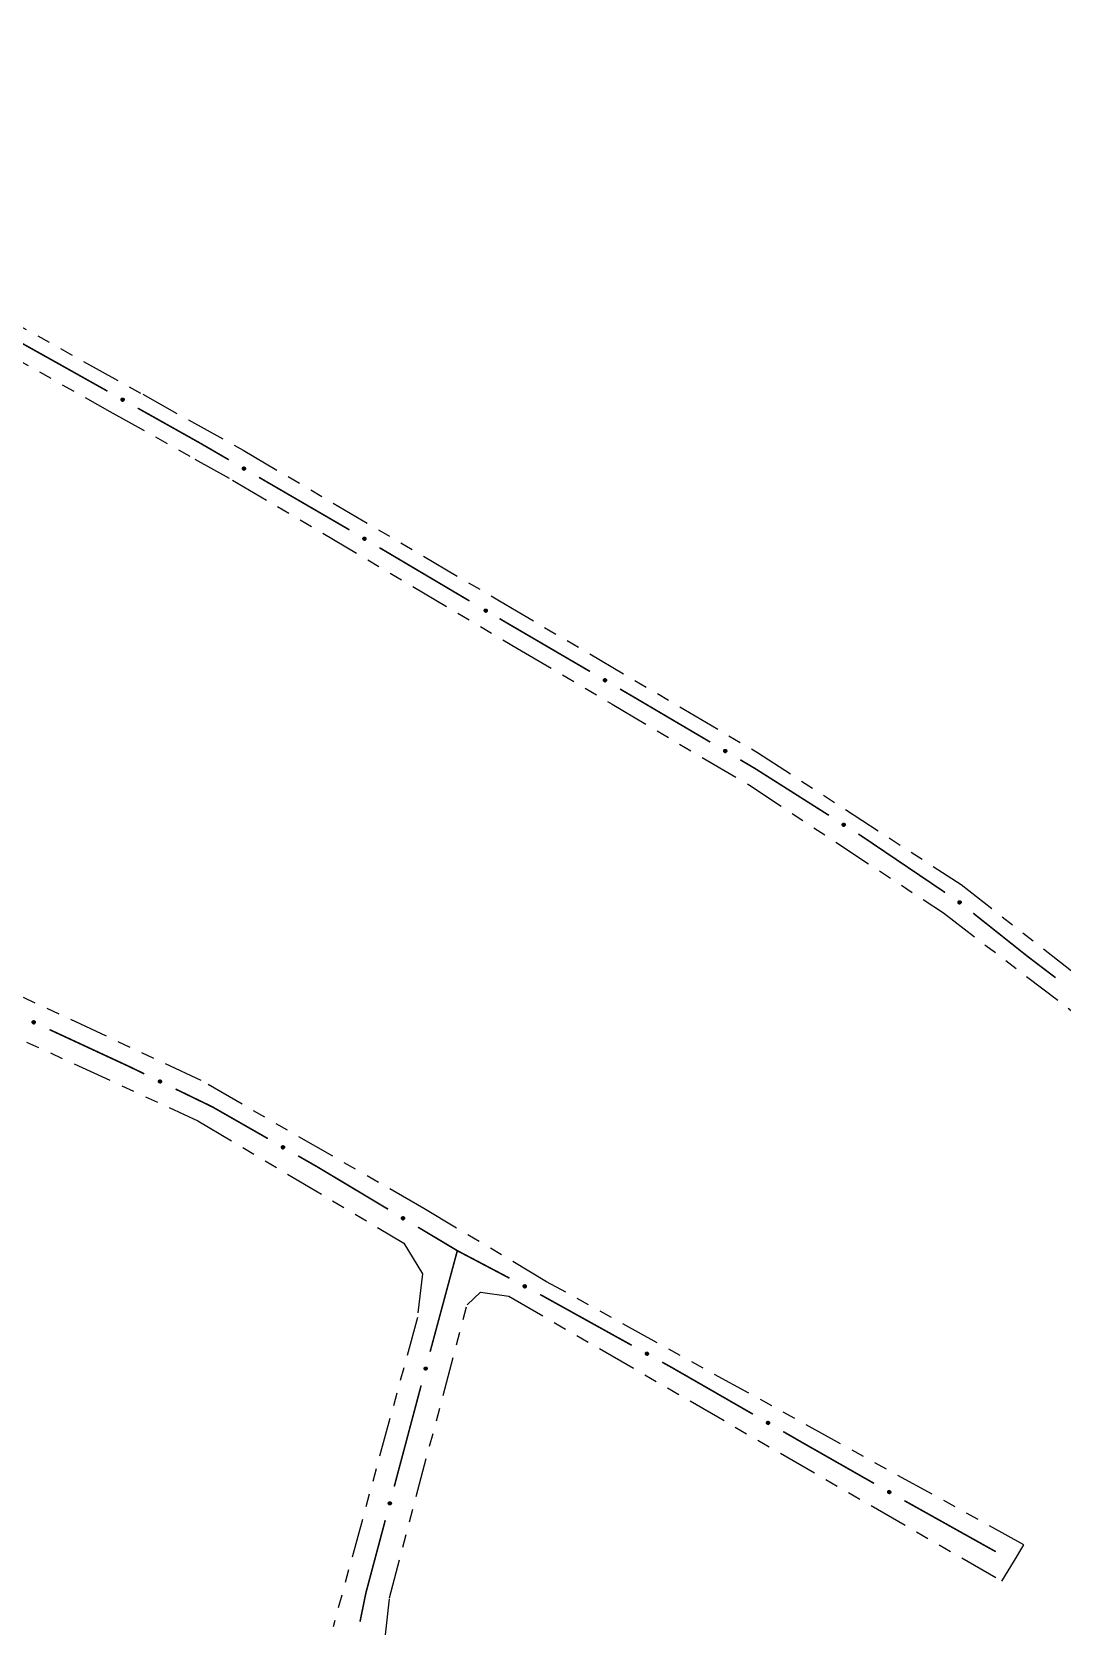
# Model space of a CAD drawing. Extents: x 209193 to 212081, y 4877574 to 4880493.
# Drawn here: x 210580.7 to 210698.8, y 4878690 to 4878872.8 of the extents above; entities that cross this region are included whole.
import ezdxf

# ---------------------------------------------------------------- set-up
doc = ezdxf.new("R2010")
doc.units = 0
doc.header["$LTSCALE"] = 1.5
doc.header["$MEASUREMENT"] = 0
doc.linetypes.add('TRACO_25', pattern=[8, 3, -1, 1, -1, 1, -1])
doc.layers.add('SV-EIXO-RUA-N-PAV', color=6, linetype='CONTINUOUS')
doc.layers.add('SV-RUA-NAO-PAV', color=7, linetype='CONTINUOUS')

msp = doc.modelspace()

# ---------------------------------------------------------------- linework, layer by layer
at = {"layer": 'SV-EIXO-RUA-N-PAV', "const_width": 0.18}
for points in [[(210578.871127, 4878837.47102), (210583.237022, 4878835.034022)], [(210583.237022, 4878835.034022), (210583.777434, 4878834.73237)], [(210583.777434, 4878834.73237), (210589.343096, 4878831.61118)], [(210592.831938, 4878829.654658), (210599.809623, 4878825.741614)], [(210599.809623, 4878825.741614), (210599.951038, 4878825.662309)], [(210599.951038, 4878825.662309), (210603.269539, 4878823.734418)], [(210606.728234, 4878821.725081), (210616.239643, 4878816.199405)], [(210616.239643, 4878816.199405), (210616.806903, 4878815.869854)], [(210616.806903, 4878815.869854), (210617.102894, 4878815.694646)], [(210620.545046, 4878813.6571), (210630.8715, 4878807.544463)], [(210634.319044, 4878805.516087), (210644.680877, 4878799.463615)], [(210648.134821, 4878797.446124), (210649.861793, 4878796.437379)], [(210649.861793, 4878796.437379), (210649.916638, 4878796.405343)], [(210649.916638, 4878796.405343), (210658.476713, 4878791.359668)], [(210661.92263, 4878789.328497), (210662.78411, 4878788.820705)], [(210662.78411, 4878788.820705), (210663.601995, 4878788.338608)], [(210663.601995, 4878788.338608), (210672.090428, 4878782.957052)], [(210675.468706, 4878780.815268), (210675.882697, 4878780.552804)], [(210675.882697, 4878780.552804), (210685.417026, 4878774.105128)], [(210688.637528, 4878771.737708), (210694.117291, 4878767.381999)], [(210694.117291, 4878767.381999), (210694.865612, 4878766.78718)], [(210694.865612, 4878766.78718), (210698.083074, 4878764.337186)], [(210582.705331, 4878758.389112), (210591.77649, 4878754.180303)], [(210591.77649, 4878754.180303), (210591.945835, 4878754.101731)], [(210591.945835, 4878754.101731), (210593.57729, 4878753.310233)], [(210597.176122, 4878751.564265), (210600.774954, 4878749.818297)], [(210600.774954, 4878749.818297), (210601.365048, 4878749.532014)], [(210601.365048, 4878749.532014), (210607.741537, 4878745.888306)], [(210611.214509, 4878743.90375), (210612.950995, 4878742.911472)], [(210612.950995, 4878742.911472), (210613.442158, 4878742.630809)], [(210613.442158, 4878742.630809), (210621.536776, 4878737.784858)], [(210624.96877, 4878735.730249), (210629.258763, 4878733.161989)], [(210629.475617, 4878733.032166), (210626.355935, 4878721.444777)], [(210629.258763, 4878733.161989), (210629.475617, 4878733.032166)], [(210629.475617, 4878733.032166), (210635.444769, 4878729.886585)], [(210638.975054, 4878728.006188), (210649.469318, 4878722.186359)], [(210652.967407, 4878720.246417), (210653.841929, 4878719.761431)], [(210653.841929, 4878719.761431), (210654.056685, 4878719.642333)], [(210654.056685, 4878719.642333), (210663.379768, 4878714.28156)], [(210625.326013, 4878717.579645), (210622.240064, 4878705.983227)], [(210666.847394, 4878712.287676), (210668.581206, 4878711.290733)], [(210668.581206, 4878711.290733), (210668.97821, 4878711.062456)], [(210668.97821, 4878711.062456), (210677.269476, 4878706.339583)], [(210680.74853, 4878704.365753), (210691.224756, 4878698.513516)], [(210621.211232, 4878702.117803), (210619.14993, 4878694.387923)], [(210619.14993, 4878694.387923), (210618.992736, 4878693.798444)], [(210618.992736, 4878693.798444), (210618.313408, 4878690.477287)]]:
    msp.add_lwpolyline(points, dxfattribs=at)
at = {"layer": 'SV-EIXO-RUA-N-PAV'}
for points in [[(210591.016041, 4878830.799211), (210591.062929, 4878830.813125), (210591.106071, 4878830.815495), (210591.142623, 4878830.807116), (210591.172993, 4878830.791289), (210591.202238, 4878830.771597), (210591.227344, 4878830.745239), (210591.248728, 4878830.709812), (210591.263016, 4878830.662876), (210591.26254, 4878830.61852), (210591.256242, 4878830.582245), (210591.241562, 4878830.549628), (210591.221956, 4878830.521538), (210591.193715, 4878830.496365), (210591.157601, 4878830.475044), (210591.110057, 4878830.46182), (210591.067745, 4878830.459786), (210591.032603, 4878830.468819), (210590.999905, 4878830.483786), (210590.970288, 4878830.504247), (210590.945793, 4878830.530262), (210590.924392, 4878830.566662), (210590.911962, 4878830.613761), (210590.909451, 4878830.655939), (210590.917989, 4878830.691198), (210590.933448, 4878830.723058), (210590.952841, 4878830.752631), (210590.978287, 4878830.778971), (210591.016041, 4878830.799211)], [(210604.929947, 4878822.897109), (210604.977041, 4878822.910308), (210605.020214, 4878822.912023), (210605.056635, 4878822.903088), (210605.08676, 4878822.886801), (210605.115703, 4878822.866668), (210605.140405, 4878822.839931), (210605.161248, 4878822.804183), (210605.174821, 4878822.757035), (210605.17367, 4878822.712692), (210605.166821, 4878822.676517), (210605.151647, 4878822.644126), (210605.131617, 4878822.616337), (210605.102996, 4878822.591597), (210605.066563, 4878822.570828), (210605.018823, 4878822.558327), (210604.976485, 4878822.556937), (210604.941484, 4878822.566504), (210604.909017, 4878822.581965), (210604.879715, 4878822.602874), (210604.855618, 4878822.62926), (210604.834773, 4878822.66598), (210604.82306, 4878822.713263), (210604.821191, 4878822.755474), (210604.830264, 4878822.7906), (210604.846206, 4878822.822221), (210604.866046, 4878822.851496), (210604.891889, 4878822.877446), (210604.929947, 4878822.897109)], [(210618.756401, 4878814.84379), (210618.803601, 4878814.856604), (210618.846787, 4878814.857965), (210618.883133, 4878814.848734), (210618.913124, 4878814.832201), (210618.941902, 4878814.811831), (210618.966384, 4878814.784893), (210618.986935, 4878814.748976), (210619.000121, 4878814.701719), (210618.998608, 4878814.657387), (210618.991464, 4878814.621269), (210618.976025, 4878814.589003), (210618.955769, 4878814.561379), (210618.926946, 4878814.536873), (210618.890344, 4878814.516403), (210618.842504, 4878814.504293), (210618.800156, 4878814.503249), (210618.765235, 4878814.513102), (210618.732895, 4878814.528828), (210618.703765, 4878814.549976), (210618.679885, 4878814.576557), (210618.659341, 4878814.613447), (210618.648014, 4878814.660824), (210618.646491, 4878814.703049), (210618.65585, 4878814.738099), (210618.67205, 4878814.769589), (210618.692129, 4878814.798701), (210618.718184, 4878814.824439), (210618.756401, 4878814.84379)], [(210632.671164, 4878806.606118), (210632.718289, 4878806.619206), (210632.761466, 4878806.620819), (210632.797866, 4878806.611799), (210632.827953, 4878806.595441), (210632.856848, 4878806.575239), (210632.881487, 4878806.548444), (210632.902246, 4878806.512647), (210632.915707, 4878806.465466), (210632.914452, 4878806.421127), (210632.907518, 4878806.384968), (210632.892267, 4878806.352613), (210632.872171, 4878806.324871), (210632.843492, 4878806.300198), (210632.80701, 4878806.279516), (210632.75924, 4878806.267128), (210632.716899, 4878806.265837), (210632.681921, 4878806.275487), (210632.649491, 4878806.291025), (210632.620238, 4878806.312003), (210632.596204, 4878806.338445), (210632.575446, 4878806.375214), (210632.563844, 4878806.422524), (210632.562075, 4878806.46474), (210632.57123, 4878806.499844), (210632.587246, 4878806.531428), (210632.607156, 4878806.560656), (210632.63306, 4878806.586545), (210632.671164, 4878806.606118)], [(210646.339305, 4878798.622391), (210646.386429, 4878798.635479), (210646.429607, 4878798.637092), (210646.466006, 4878798.628072), (210646.496093, 4878798.611714), (210646.524988, 4878798.591512), (210646.549627, 4878798.564717), (210646.570386, 4878798.52892), (210646.583847, 4878798.481739), (210646.582592, 4878798.4374), (210646.575658, 4878798.401241), (210646.560407, 4878798.368886), (210646.540312, 4878798.341144), (210646.511632, 4878798.316471), (210646.47515, 4878798.295789), (210646.427381, 4878798.283401), (210646.38504, 4878798.28211), (210646.350062, 4878798.29176), (210646.317631, 4878798.307298), (210646.288379, 4878798.328276), (210646.264344, 4878798.354718), (210646.243586, 4878798.391487), (210646.231984, 4878798.438797), (210646.230215, 4878798.481013), (210646.239371, 4878798.516117), (210646.255387, 4878798.547701), (210646.275297, 4878798.576929), (210646.301201, 4878798.602818), (210646.339305, 4878798.622391)], [(210660.131792, 4878790.511875), (210660.178968, 4878790.524776), (210660.222152, 4878790.526218), (210660.258515, 4878790.517053), (210660.288537, 4878790.500576), (210660.317352, 4878790.48026), (210660.341884, 4878790.453367), (210660.362501, 4878790.417488), (210660.375775, 4878790.370255), (210660.374344, 4878790.32592), (210660.367267, 4878790.289789), (210660.351888, 4878790.257495), (210660.331683, 4878790.229833), (210660.302905, 4878790.205274), (210660.266341, 4878790.184736), (210660.218524, 4878790.172538), (210660.176178, 4878790.171416), (210660.141238, 4878790.181203), (210660.10887, 4878790.19687), (210660.079701, 4878790.217964), (210660.055771, 4878790.244501), (210660.035159, 4878790.281352), (210660.023745, 4878790.328708), (210660.022143, 4878790.37093), (210660.031438, 4878790.405998), (210660.047579, 4878790.437518), (210660.067604, 4878790.466667), (210660.093611, 4878790.492453), (210660.131792, 4878790.511875)], [(210673.717161, 4878782.056064), (210673.76473, 4878782.06743), (210673.807938, 4878782.067471), (210673.843985, 4878782.057133), (210673.873457, 4878782.039691), (210673.901599, 4878782.018452), (210673.925247, 4878781.990778), (210673.94469, 4878781.95425), (210673.956426, 4878781.906611), (210673.953559, 4878781.862346), (210673.945314, 4878781.826464), (210673.928896, 4878781.794685), (210673.907805, 4878781.767693), (210673.878247, 4878781.744079), (210673.841037, 4878781.724737), (210673.792849, 4878781.714095), (210673.750489, 4878781.714345), (210673.715885, 4878781.72526), (210673.684041, 4878781.741968), (210673.655571, 4878781.763996), (210673.632514, 4878781.791295), (210673.613107, 4878781.828795), (210673.603234, 4878781.876496), (210673.603001, 4878781.918747), (210673.613427, 4878781.953496), (210673.630582, 4878781.984475), (210673.651542, 4878782.01296), (210673.67837, 4878782.03789), (210673.717161, 4878782.056064)], [(210687.027902, 4878773.157774), (210687.076411, 4878773.164016), (210687.119378, 4878773.15946), (210687.154121, 4878773.145347), (210687.18157, 4878773.124869), (210687.207293, 4878773.100757), (210687.227863, 4878773.070725), (210687.24331, 4878773.032336), (210687.249913, 4878772.983719), (210687.242354, 4878772.94001), (210687.230339, 4878772.905208), (210687.210634, 4878772.875356), (210687.186792, 4878772.85076), (210687.15489, 4878772.830425), (210687.115833, 4878772.81515), (210687.066786, 4878772.809694), (210687.024693, 4878772.814449), (210686.991446, 4878772.828983), (210686.961561, 4878772.848983), (210686.935595, 4878772.873914), (210686.915573, 4878772.903511), (210686.900265, 4878772.942862), (210686.895521, 4878772.991343), (210686.899784, 4878773.03338), (210686.913847, 4878773.066822), (210686.9342, 4878773.095801), (210686.958071, 4878773.121895), (210686.987398, 4878773.143829), (210687.027902, 4878773.157774)], [(210580.807095, 4878759.391202), (210580.852779, 4878759.408666), (210580.895614, 4878759.414335), (210580.9327, 4878759.40878), (210580.964193, 4878759.395325), (210580.994861, 4878759.377932), (210581.021912, 4878759.353575), (210581.045947, 4878759.31989), (210581.063788, 4878759.274186), (210581.066711, 4878759.229924), (210581.06321, 4878759.193274), (210581.051072, 4878759.159627), (210581.033676, 4878759.130118), (210581.007445, 4878759.102856), (210580.973071, 4878759.078831), (210580.92668, 4878759.062004), (210580.884648, 4878759.056735), (210580.848917, 4878759.06305), (210580.815169, 4878759.075467), (210580.784072, 4878759.093599), (210580.757656, 4878759.117662), (210580.73353, 4878759.152315), (210580.717527, 4878759.198324), (210580.711793, 4878759.240185), (210580.717605, 4878759.275996), (210580.730578, 4878759.308946), (210580.747649, 4878759.339918), (210580.771002, 4878759.36813), (210580.807095, 4878759.391202)], [(210595.295485, 4878752.599005), (210595.341463, 4878752.615678), (210595.384389, 4878752.620605), (210595.421375, 4878752.61441), (210595.45263, 4878752.600414), (210595.482993, 4878752.582493), (210595.509619, 4878752.557672), (210595.533068, 4878752.523577), (210595.550117, 4878752.477571), (210595.552275, 4878752.433266), (210595.548141, 4878752.396681), (210595.535423, 4878752.363249), (210595.51752, 4878752.334045), (210595.490822, 4878752.30724), (210595.456038, 4878752.283813), (210595.409363, 4878752.26779), (210595.367246, 4878752.263248), (210595.33163, 4878752.270179), (210595.298101, 4878752.283178), (210595.267322, 4878752.301845), (210595.241326, 4878752.326361), (210595.217802, 4878752.361425), (210595.202597, 4878752.407704), (210595.197588, 4878752.449658), (210595.204017, 4878752.485362), (210595.217558, 4878752.518084), (210595.235161, 4878752.548756), (210595.258998, 4878752.57656), (210595.295485, 4878752.599005)], [(210609.407889, 4878745.06289), (210609.454887, 4878745.076426), (210609.498047, 4878745.078449), (210609.53453, 4878745.069776), (210609.564771, 4878745.053704), (210609.593858, 4878745.033778), (210609.61875, 4878745.007219), (210609.639848, 4878744.971621), (210609.653758, 4878744.924571), (210609.652924, 4878744.880221), (210609.646334, 4878744.843998), (210609.631392, 4878744.811499), (210609.611561, 4878744.783568), (210609.583117, 4878744.758623), (210609.546833, 4878744.737594), (210609.499184, 4878744.724753), (210609.456857, 4878744.72306), (210609.421789, 4878744.732376), (210609.389213, 4878744.747605), (210609.359762, 4878744.768304), (210609.335477, 4878744.794516), (210609.31437, 4878744.831087), (210609.302319, 4878744.878285), (210609.300148, 4878744.920481), (210609.30897, 4878744.955671), (210609.324685, 4878744.987405), (210609.344316, 4878745.016821), (210609.369972, 4878745.042956), (210609.407889, 4878745.06289)], [(210623.186039, 4878736.925805), (210623.233302, 4878736.938384), (210623.276494, 4878736.939531), (210623.312794, 4878736.930119), (210623.342703, 4878736.913438), (210623.371379, 4878736.892925), (210623.395727, 4878736.865866), (210623.416099, 4878736.829847), (210623.429051, 4878736.782525), (210623.427318, 4878736.738201), (210623.419994, 4878736.702119), (210623.404395, 4878736.669931), (210623.384002, 4878736.642407), (210623.355058, 4878736.618045), (210623.318355, 4878736.597757), (210623.270455, 4878736.585885), (210623.228103, 4878736.585051), (210623.193231, 4878736.595076), (210623.16097, 4878736.610963), (210623.131945, 4878736.632255), (210623.108197, 4878736.658955), (210623.087836, 4878736.695946), (210623.076745, 4878736.743379), (210623.075431, 4878736.785611), (210623.084965, 4878736.820614), (210623.10132, 4878736.852023), (210623.121544, 4878736.881035), (210623.147726, 4878736.906643), (210623.186039, 4878736.925805)], [(210637.138335, 4878729.118552), (210637.184843, 4878729.133685), (210637.227909, 4878729.13718), (210637.264668, 4878729.129757), (210637.29544, 4878729.114728), (210637.32519, 4878729.095807), (210637.350975, 4878729.070113), (210637.373276, 4878729.035256), (210637.388784, 4878728.988708), (210637.389465, 4878728.944356), (210637.384116, 4878728.907929), (210637.370292, 4878728.874939), (210637.351427, 4878728.846347), (210637.323851, 4878728.820446), (210637.288307, 4878728.79819), (210637.241124, 4878728.783729), (210637.19888, 4878728.780592), (210637.163514, 4878728.788705), (210637.130436, 4878728.802813), (210637.100296, 4878728.822494), (210637.07513, 4878728.847862), (210637.052786, 4878728.88369), (210637.039131, 4878728.930449), (210637.03552, 4878728.972547), (210637.043135, 4878729.008017), (210637.057757, 4878729.04027), (210637.076372, 4878729.070339), (210637.101122, 4878729.097334), (210637.138335, 4878729.118552)], [(210651.146098, 4878721.382339), (210651.192919, 4878721.396475), (210651.23605, 4878721.39905), (210651.272642, 4878721.390844), (210651.303086, 4878721.375161), (210651.332425, 4878721.355609), (210651.357655, 4878721.32937), (210651.379207, 4878721.294045), (210651.393718, 4878721.247177), (210651.393452, 4878721.20282), (210651.387326, 4878721.166516), (210651.372801, 4878721.133829), (210651.353329, 4878721.105646), (210651.325207, 4878721.080339), (210651.289195, 4878721.058848), (210651.241714, 4878721.045398), (210651.199413, 4878721.043163), (210651.164228, 4878721.05203), (210651.131459, 4878721.06684), (210651.101746, 4878721.087161), (210651.077128, 4878721.11306), (210651.055554, 4878721.149357), (210651.0429, 4878721.196397), (210651.04019, 4878721.238562), (210651.04856, 4878721.273862), (210651.063868, 4878721.305795), (210651.08312, 4878721.33546), (210651.10844, 4878721.36192), (210651.146098, 4878721.382339)], [(210625.983665, 4878719.622921), (210626.008789, 4878719.580959), (210626.021801, 4878719.539757), (210626.022763, 4878719.502269), (210626.014975, 4878719.46892), (210626.003165, 4878719.4357), (210625.983868, 4878719.404834), (210625.954863, 4878719.375321), (210625.912946, 4878719.349823), (210625.869863, 4878719.339267), (210625.83316, 4878719.336358), (210625.797918, 4878719.342477), (210625.765839, 4878719.35449), (210625.73444, 4878719.375595), (210625.704818, 4878719.405281), (210625.680199, 4878719.44805), (210625.667719, 4878719.488531), (210625.667741, 4878719.524816), (210625.674117, 4878719.560206), (210625.68658, 4878719.593977), (210625.705697, 4878719.624166), (210625.73564, 4878719.653937), (210625.778175, 4878719.677677), (210625.818408, 4878719.690585), (210625.854683, 4878719.691073), (210625.889384, 4878719.684011), (210625.922848, 4878719.672571), (210625.954682, 4878719.654465), (210625.983665, 4878719.622921)], [(210665.043895, 4878713.451668), (210665.09093, 4878713.465077), (210665.134095, 4878713.466984), (210665.170555, 4878713.458213), (210665.200753, 4878713.44206), (210665.229786, 4878713.422056), (210665.254607, 4878713.39543), (210665.275609, 4878713.359775), (210665.289392, 4878713.312688), (210665.288439, 4878713.26834), (210665.281752, 4878713.232135), (210665.266722, 4878713.199677), (210665.246816, 4878713.171799), (210665.218306, 4878713.146931), (210665.181965, 4878713.126), (210665.134282, 4878713.113286), (210665.091951, 4878713.111707), (210665.056907, 4878713.121118), (210665.024372, 4878713.136434), (210664.994977, 4878713.157212), (210664.970763, 4878713.18349), (210664.949754, 4878713.220117), (210664.93783, 4878713.267347), (210664.935773, 4878713.309549), (210664.944689, 4878713.344715), (210664.960489, 4878713.376407), (210664.980199, 4878713.40577), (210665.005926, 4878713.431835), (210665.043895, 4878713.451668)], [(210678.936953, 4878705.516441), (210678.983932, 4878705.530041), (210679.02709, 4878705.532123), (210679.063585, 4878705.523499), (210679.093848, 4878705.507469), (210679.122961, 4878705.487583), (210679.14789, 4878705.461057), (210679.169037, 4878705.425488), (210679.18301, 4878705.378457), (210679.182237, 4878705.334106), (210679.175697, 4878705.297874), (210679.160799, 4878705.265355), (210679.141006, 4878705.237397), (210679.112597, 4878705.212413), (210679.076341, 4878705.191335), (210679.02871, 4878705.178429), (210678.986385, 4878705.176678), (210678.951304, 4878705.185946), (210678.918707, 4878705.201131), (210678.889228, 4878705.22179), (210678.864908, 4878705.247969), (210678.843751, 4878705.28451), (210678.831635, 4878705.331692), (210678.829407, 4878705.373885), (210678.83818, 4878705.409087), (210678.853852, 4878705.440843), (210678.873443, 4878705.470286), (210678.899064, 4878705.496455), (210678.936953, 4878705.516441)], [(210621.869066, 4878704.16103), (210621.89419, 4878704.119068), (210621.907202, 4878704.077866), (210621.908164, 4878704.040378), (210621.900376, 4878704.007029), (210621.888566, 4878703.973809), (210621.869269, 4878703.942943), (210621.840264, 4878703.91343), (210621.798347, 4878703.887932), (210621.755264, 4878703.877376), (210621.718561, 4878703.874467), (210621.683319, 4878703.880585), (210621.65124, 4878703.892599), (210621.619841, 4878703.913703), (210621.590219, 4878703.94339), (210621.5656, 4878703.986159), (210621.55312, 4878704.02664), (210621.553142, 4878704.062925), (210621.559518, 4878704.098315), (210621.571981, 4878704.132086), (210621.591098, 4878704.162275), (210621.621041, 4878704.192046), (210621.663576, 4878704.215786), (210621.703809, 4878704.228694), (210621.740084, 4878704.229182), (210621.774786, 4878704.22212), (210621.808249, 4878704.21068), (210621.840084, 4878704.192574), (210621.869066, 4878704.16103)]]:
    msp.add_lwpolyline(points, close=True, dxfattribs=at)
for points in [[(210590.909451, 4878830.655939), (210591.221956, 4878830.521538)], [(210590.911962, 4878830.613761), (210591.193715, 4878830.496365)], [(210590.912109, 4878830.632914), (210591.203197, 4878830.51035)], [(210590.916371, 4878830.6712), (210591.228881, 4878830.536621)], [(210590.917989, 4878830.691198), (210591.241562, 4878830.549628)], [(210590.922274, 4878830.589667), (210591.172752, 4878830.486747)], [(210590.924392, 4878830.566662), (210591.157601, 4878830.475044)], [(210590.927773, 4878830.705481), (210591.24609, 4878830.564518)], [(210590.933448, 4878830.723058), (210591.256242, 4878830.582245)], [(210590.94106, 4878830.547844), (210591.126836, 4878830.471822)], [(210590.945793, 4878830.530262), (210591.110057, 4878830.46182)], [(210590.946984, 4878830.736948), (210591.255924, 4878830.604371)], [(210590.952841, 4878830.752631), (210591.26254, 4878830.61852)], [(210590.962137, 4878830.515686), (210591.083066, 4878830.463514)], [(210590.96962, 4878830.763364), (210591.258995, 4878830.643325)], [(210590.970288, 4878830.504247), (210591.067745, 4878830.459786)], [(210590.978287, 4878830.778971), (210591.263016, 4878830.662876)], [(210590.997018, 4878830.787111), (210591.251878, 4878830.686427)], [(210591.016041, 4878830.799211), (210591.248728, 4878830.709812)], [(210591.041889, 4878830.805752), (210591.23138, 4878830.730776)], [(210591.062929, 4878830.813125), (210591.227344, 4878830.745239)], [(210591.087516, 4878830.814582), (210591.206588, 4878830.761888)], [(210591.106071, 4878830.815495), (210591.202238, 4878830.771597)], [(210604.821191, 4878822.755474), (210605.131617, 4878822.616337)], [(210604.82306, 4878822.713263), (210605.102996, 4878822.591597)], [(210604.823499, 4878822.732412), (210605.11269, 4878822.605436)], [(210604.828342, 4878822.770628), (210605.138771, 4878822.631314)], [(210604.830264, 4878822.7906), (210605.151647, 4878822.644126)], [(210604.833005, 4878822.689015), (210605.08189, 4878822.582299)], [(210604.834773, 4878822.66598), (210605.066563, 4878822.570828)], [(210604.840264, 4878822.804732), (210605.156401, 4878822.658945)], [(210604.846206, 4878822.822221), (210605.166821, 4878822.676517)], [(210604.851153, 4878822.646911), (210605.035751, 4878822.568073)], [(210604.855618, 4878822.62926), (210605.018823, 4878822.558327)], [(210604.859951, 4878822.835903), (210605.16684, 4878822.698645)], [(210604.866046, 4878822.851496), (210605.17367, 4878822.712692)], [(210604.871739, 4878822.614436), (210604.99186, 4878822.560432)], [(210604.879715, 4878822.602874), (210604.976485, 4878822.556937)], [(210604.882987, 4878822.861972), (210605.170503, 4878822.737547)], [(210604.891889, 4878822.877446), (210605.174821, 4878822.757035)], [(210604.910742, 4878822.8853), (210605.164042, 4878822.780753)], [(210604.929947, 4878822.897109), (210605.161248, 4878822.804183)], [(210604.955891, 4878822.903256), (210605.14422, 4878822.825408)], [(210604.977041, 4878822.910308), (210605.140405, 4878822.839931)], [(210605.001648, 4878822.911392), (210605.119904, 4878822.856893)], [(210605.020214, 4878822.912023), (210605.115703, 4878822.866668)], [(210618.646491, 4878814.703049), (210618.955769, 4878814.561379)], [(210618.648014, 4878814.660824), (210618.926946, 4878814.536873)], [(210618.64861, 4878814.679969), (210618.936753, 4878814.550633)], [(210618.653765, 4878814.718144), (210618.963044, 4878814.576297)], [(210618.65585, 4878814.738099), (210618.976025, 4878814.589003)], [(210618.657761, 4878814.636496), (210618.905765, 4878814.527749)], [(210618.659341, 4878814.613447), (210618.890344, 4878814.516403)], [(210618.665966, 4878814.752149), (210618.9809, 4878814.603783)], [(210618.67205, 4878814.769589), (210618.991464, 4878814.621269)], [(210618.675564, 4878814.594244), (210618.859512, 4878814.5139)], [(210618.679885, 4878814.576557), (210618.842504, 4878814.504293)], [(210618.685907, 4878814.783158), (210618.991664, 4878814.643396)], [(210618.692129, 4878814.798701), (210618.998608, 4878814.657387)], [(210618.695884, 4878814.561603), (210618.81556, 4878814.506618)], [(210618.703765, 4878814.549976), (210618.800156, 4878814.503249)], [(210618.709155, 4878814.809039), (210618.995645, 4878814.682267)], [(210618.718184, 4878814.824439), (210619.000121, 4878814.701719)], [(210618.7371, 4878814.832139), (210618.989537, 4878814.725524)], [(210618.756401, 4878814.84379), (210618.986935, 4878814.748976)], [(210618.782394, 4878814.849725), (210618.970081, 4878814.770339)], [(210618.803601, 4878814.856604), (210618.966384, 4878814.784893)], [(210618.828216, 4878814.857486), (210618.946023, 4878814.802023)], [(210618.846787, 4878814.857965), (210618.941902, 4878814.811831)], [(210632.562075, 4878806.46474), (210632.872171, 4878806.324871)], [(210632.563844, 4878806.422524), (210632.843492, 4878806.300198)], [(210632.564328, 4878806.441672), (210632.853219, 4878806.314014)], [(210632.569261, 4878806.479877), (210632.87936, 4878806.339831)], [(210632.57123, 4878806.499844), (210632.892267, 4878806.352613)], [(210632.573732, 4878806.398254), (210632.822364, 4878806.290951)], [(210632.575446, 4878806.375214), (210632.80701, 4878806.279516)], [(210632.581264, 4878806.513953), (210632.897056, 4878806.367421)], [(210632.587246, 4878806.531428), (210632.907518, 4878806.384968)], [(210632.59178, 4878806.356106), (210632.776192, 4878806.276834)], [(210632.596204, 4878806.338445), (210632.75924, 4878806.267128)], [(210632.601024, 4878806.545077), (210632.907589, 4878806.407096)], [(210632.607156, 4878806.560656), (210632.914452, 4878806.421127)], [(210632.612289, 4878806.323584), (210632.732283, 4878806.269296)], [(210632.620238, 4878806.312003), (210632.716899, 4878806.265837)], [(210632.624121, 4878806.571092), (210632.911344, 4878806.445989)], [(210632.63306, 4878806.586545), (210632.915707, 4878806.465466)], [(210632.651931, 4878806.594354), (210632.904984, 4878806.48921)], [(210632.671164, 4878806.606118), (210632.902246, 4878806.512647)], [(210632.697123, 4878806.612204), (210632.885268, 4878806.533912)], [(210632.718289, 4878806.619206), (210632.881487, 4878806.548444)], [(210632.742898, 4878806.620232), (210632.861026, 4878806.565454)], [(210632.761466, 4878806.620819), (210632.856848, 4878806.575239)], [(210646.230215, 4878798.481013), (210646.540312, 4878798.341144)], [(210646.231984, 4878798.438797), (210646.511632, 4878798.316471)], [(210646.232468, 4878798.457945), (210646.521359, 4878798.330287)], [(210646.237402, 4878798.49615), (210646.547501, 4878798.356104)], [(210646.239371, 4878798.516117), (210646.560407, 4878798.368886)], [(210646.249404, 4878798.530226), (210646.565196, 4878798.383694)], [(210646.255387, 4878798.547701), (210646.575658, 4878798.401241)], [(210646.269165, 4878798.56135), (210646.575729, 4878798.423369)], [(210646.275297, 4878798.576929), (210646.582592, 4878798.4374)], [(210646.292262, 4878798.587365), (210646.579484, 4878798.462262)], [(210646.301201, 4878798.602818), (210646.583847, 4878798.481739)], [(210646.320072, 4878798.610627), (210646.573125, 4878798.505483)], [(210646.339305, 4878798.622391), (210646.570386, 4878798.52892)], [(210646.365263, 4878798.628477), (210646.553408, 4878798.550185)], [(210646.386429, 4878798.635479), (210646.549627, 4878798.564717)], [(210646.411039, 4878798.636505), (210646.529166, 4878798.581727)], [(210646.429607, 4878798.637092), (210646.524988, 4878798.591512)], [(210646.241872, 4878798.414527), (210646.490504, 4878798.307224)], [(210646.243586, 4878798.391487), (210646.47515, 4878798.295789)], [(210646.25992, 4878798.372379), (210646.444332, 4878798.293107)], [(210646.264344, 4878798.354718), (210646.427381, 4878798.283401)], [(210646.28043, 4878798.339857), (210646.400423, 4878798.285569)], [(210646.288379, 4878798.328276), (210646.38504, 4878798.28211)], [(210660.022143, 4878790.37093), (210660.331683, 4878790.229833)], [(210660.023745, 4878790.328708), (210660.302905, 4878790.205274)], [(210660.024305, 4878790.347854), (210660.312687, 4878790.219052)], [(210660.029389, 4878790.386039), (210660.338931, 4878790.244765)], [(210660.031438, 4878790.405998), (210660.351888, 4878790.257495)], [(210660.033536, 4878790.304398), (210660.281741, 4878790.19611)], [(210660.035159, 4878790.281352), (210660.266341, 4878790.184736)], [(210660.041527, 4878790.420067), (210660.356736, 4878790.272284)], [(210660.047579, 4878790.437518), (210660.367267, 4878790.289789)], [(210660.051417, 4878790.26218), (210660.235514, 4878790.182177)], [(210660.055771, 4878790.244501), (210660.218524, 4878790.172538)], [(210660.061411, 4878790.451113), (210660.367425, 4878790.311917)], [(210660.067604, 4878790.466667), (210660.374344, 4878790.32592)], [(210660.071797, 4878790.229576), (210660.191575, 4878790.174813)], [(210660.079701, 4878790.217964), (210660.176178, 4878790.171416)], [(210660.084611, 4878790.477036), (210660.371335, 4878790.350795)], [(210660.093611, 4878790.492453), (210660.375775, 4878790.370255)], [(210660.112513, 4878790.500188), (210660.365147, 4878790.39404)], [(210660.131792, 4878790.511875), (210660.362501, 4878790.417488)], [(210660.157775, 4878790.517858), (210660.345608, 4878790.43882)], [(210660.178968, 4878790.524776), (210660.341884, 4878790.453367)], [(210660.203582, 4878790.525704), (210660.321491, 4878790.470459)], [(210660.222152, 4878790.526218), (210660.317352, 4878790.48026)], [(210673.630582, 4878781.984475), (210673.945314, 4878781.826464)], [(210673.644847, 4878781.997615), (210673.94619, 4878781.848575)], [(210673.651542, 4878782.01296), (210673.953559, 4878781.862346)], [(210673.668875, 4878782.022773), (210673.951357, 4878781.887305)], [(210673.67837, 4878782.03789), (210673.956426, 4878781.906611)], [(210673.697513, 4878782.045008), (210673.946574, 4878781.930729)], [(210673.717161, 4878782.056064), (210673.94469, 4878781.95425)], [(210673.743324, 4878782.061202), (210673.928497, 4878781.976118)], [(210673.76473, 4878782.06743), (210673.925247, 4878781.990778)], [(210673.789361, 4878782.06756), (210673.905418, 4878782.008522)], [(210673.807938, 4878782.067471), (210673.901599, 4878782.018452)], [(210673.603001, 4878781.918747), (210673.907805, 4878781.767693)], [(210673.603234, 4878781.876496), (210673.878247, 4878781.744079)], [(210673.604414, 4878781.895613), (210673.88847, 4878781.757532)], [(210673.610734, 4878781.933614), (210673.915534, 4878781.782381)], [(210673.612233, 4878781.851881), (210673.856797, 4878781.735606)], [(210673.613107, 4878781.828795), (210673.841037, 4878781.724737)], [(210673.613427, 4878781.953496), (210673.928896, 4878781.794685)], [(210673.623968, 4878781.96723), (210673.934221, 4878781.809309)], [(210673.628736, 4878781.809106), (210673.810142, 4878781.723178)], [(210673.632514, 4878781.791295), (210673.792849, 4878781.714095)], [(210673.648048, 4878781.775858), (210673.765988, 4878781.717242)], [(210673.655571, 4878781.763996), (210673.750489, 4878781.714345)], [(210686.895521, 4878772.991343), (210687.15489, 4878772.830425)], [(210686.898728, 4878773.010227), (210687.166485, 4878772.842714)], [(210686.899784, 4878773.03338), (210687.186792, 4878772.85076)], [(210686.900265, 4878772.942862), (210687.115833, 4878772.81515)], [(210686.901851, 4878772.965911), (210687.13266, 4878772.824281)], [(210686.909054, 4878773.047339), (210687.196038, 4878772.864543)], [(210686.91371, 4878772.921622), (210687.084948, 4878772.816886)], [(210686.913847, 4878773.066822), (210687.210634, 4878772.875356)], [(210686.915573, 4878772.903511), (210687.066786, 4878772.809694)], [(210686.925789, 4878773.079357), (210687.217484, 4878772.889331)], [(210686.929377, 4878772.886509), (210687.040413, 4878772.815681)], [(210686.9342, 4878773.095801), (210687.230339, 4878772.905208)], [(210686.935595, 4878772.873914), (210687.024693, 4878772.814449)], [(210686.949782, 4878773.107349), (210687.233562, 4878772.9271)], [(210686.958071, 4878773.121895), (210687.242354, 4878772.94001)], [(210686.976349, 4878773.129808), (210687.242819, 4878772.965062)], [(210686.987398, 4878773.143829), (210687.249913, 4878772.983719)], [(210687.00719, 4878773.148871), (210687.242682, 4878773.008748)], [(210687.027902, 4878773.157774), (210687.24331, 4878773.032336)], [(210687.054463, 4878773.1601), (210687.229535, 4878773.055802)], [(210687.076411, 4878773.164016), (210687.227863, 4878773.070725)], [(210687.100916, 4878773.161525), (210687.210034, 4878773.090477)], [(210687.119378, 4878773.15946), (210687.207293, 4878773.100757)], [(210580.711793, 4878759.240185), (210581.033676, 4878759.130118)], [(210580.716208, 4878759.217433), (210581.015829, 4878759.117526)], [(210580.717524, 4878759.255932), (210581.039425, 4878759.145688)], [(210580.717527, 4878759.198324), (210581.007445, 4878759.102856)], [(210580.717605, 4878759.275996), (210581.051072, 4878759.159627)], [(210580.726267, 4878759.290986), (210581.054446, 4878759.17482)], [(210580.729655, 4878759.175091), (210580.987281, 4878759.091661)], [(210580.730578, 4878759.308946), (210581.06321, 4878759.193274)], [(210580.73353, 4878759.152315), (210580.973071, 4878759.078831)], [(210580.743011, 4878759.323832), (210581.061199, 4878759.21531)], [(210580.747649, 4878759.339918), (210581.066711, 4878759.229924)], [(210580.751589, 4878759.13483), (210580.942643, 4878759.073262)], [(210580.757656, 4878759.117662), (210580.92668, 4878759.062004)], [(210580.763557, 4878759.351905), (210581.061277, 4878759.254384)], [(210580.771002, 4878759.36813), (210581.063788, 4878759.274186)], [(210580.775068, 4878759.104381), (210580.899638, 4878759.061626)], [(210580.784072, 4878759.093599), (210580.884648, 4878759.056735)], [(210580.789055, 4878759.377681), (210581.050879, 4878759.296815)], [(210580.807095, 4878759.391202), (210581.045947, 4878759.31989)], [(210580.832366, 4878759.399704), (210581.027044, 4878759.339463)], [(210580.852779, 4878759.408666), (210581.021912, 4878759.353575)], [(210580.877183, 4878759.412003), (210580.999941, 4878759.368584)], [(210580.895614, 4878759.414335), (210580.994861, 4878759.377932)], [(210595.197588, 4878752.449658), (210595.51752, 4878752.334045)], [(210595.201608, 4878752.426832), (210595.499458, 4878752.321763)], [(210595.202597, 4878752.407704), (210595.490822, 4878752.30724)], [(210595.203589, 4878752.465303), (210595.523537, 4878752.349513)], [(210595.204017, 4878752.485362), (210595.535423, 4878752.363249)], [(210595.212936, 4878752.500201), (210595.53906, 4878752.378382)], [(210595.214322, 4878752.384265), (210595.470468, 4878752.296395)], [(210595.217558, 4878752.518084), (210595.548141, 4878752.396681)], [(210595.217802, 4878752.361425), (210595.456038, 4878752.283813)], [(210595.230245, 4878752.532752), (210595.546511, 4878752.418749)], [(210595.235161, 4878752.548756), (210595.552275, 4878752.433266)], [(210595.235557, 4878752.34363), (210595.425518, 4878752.27877)], [(210595.241326, 4878752.326361), (210595.409363, 4878752.26779)], [(210595.251274, 4878752.560466), (210595.547264, 4878752.457816)], [(210595.258506, 4878752.31278), (210595.382319, 4878752.267879)], [(210595.258998, 4878752.57656), (210595.550117, 4878752.477571)], [(210595.267322, 4878752.301845), (210595.367246, 4878752.263248)], [(210595.277213, 4878752.585798), (210595.537601, 4878752.50042)], [(210595.295485, 4878752.599005), (210595.533068, 4878752.523577)], [(210595.320899, 4878752.607069), (210595.514506, 4878752.543473)], [(210595.341463, 4878752.615678), (210595.509619, 4878752.557672)], [(210595.365921, 4878752.618592), (210595.487911, 4878752.573059)], [(210595.384389, 4878752.620605), (210595.482993, 4878752.582493)], [(210609.300148, 4878744.920481), (210609.611561, 4878744.783568)], [(210609.302319, 4878744.878285), (210609.583117, 4878744.758623)], [(210609.302621, 4878744.897436), (210609.592712, 4878744.772531)], [(210609.307191, 4878744.935686), (210609.618607, 4878744.798595)], [(210609.30897, 4878744.955671), (210609.631392, 4878744.811499)], [(210609.312437, 4878744.854109), (210609.562078, 4878744.749175)], [(210609.31437, 4878744.831087), (210609.546833, 4878744.737594)], [(210609.318869, 4878744.969875), (210609.63604, 4878744.826352)], [(210609.324685, 4878744.987405), (210609.646334, 4878744.843998)], [(210609.330885, 4878744.812135), (210609.516043, 4878744.73462)], [(210609.335477, 4878744.794516), (210609.499184, 4878744.724753)], [(210609.338332, 4878745.001185), (210609.646195, 4878744.866125)], [(210609.344316, 4878745.016821), (210609.652924, 4878744.880221)], [(210609.351703, 4878744.779809), (210609.472208, 4878744.726665)], [(210609.359762, 4878744.768304), (210609.456857, 4878744.72306)], [(210609.361181, 4878745.027419), (210609.64958, 4878744.905053)], [(210609.369972, 4878745.042956), (210609.653758, 4878744.924571)], [(210609.388768, 4878745.050944), (210609.64281, 4878744.948211)], [(210609.407889, 4878745.06289), (210609.639848, 4878744.971621)], [(210609.433788, 4878745.069223), (210609.622669, 4878744.992723)], [(210609.454887, 4878745.076426), (210609.61875, 4878745.007219)], [(210609.479485, 4878745.077686), (210609.598128, 4878745.024034)], [(210609.498047, 4878745.078449), (210609.593858, 4878745.033778)], [(210623.075431, 4878736.785611), (210623.384002, 4878736.642407)], [(210623.076745, 4878736.743379), (210623.355058, 4878736.618045)], [(210623.077436, 4878736.76252), (210623.364933, 4878736.631755)], [(210623.082781, 4878736.80067), (210623.391352, 4878736.657289)], [(210623.084965, 4878736.820614), (210623.404395, 4878736.669931)], [(210623.086371, 4878736.719003), (210623.333832, 4878736.609025)], [(210623.087836, 4878736.695946), (210623.318355, 4878736.597757)], [(210623.09515, 4878736.834614), (210623.409344, 4878736.684686)], [(210623.10132, 4878736.852023), (210623.419994, 4878736.702119)], [(210623.103964, 4878736.676663), (210623.28751, 4878736.595407)], [(210623.108197, 4878736.658955), (210623.270455, 4878736.585885)], [(210623.115245, 4878736.865524), (210623.420304, 4878736.724245)], [(210623.121544, 4878736.881035), (210623.427318, 4878736.738201)], [(210623.124121, 4878736.643921), (210623.243523, 4878736.588343)], [(210623.131945, 4878736.632255), (210623.228103, 4878736.585051)], [(210623.138621, 4878736.891288), (210623.424478, 4878736.763096)], [(210623.147726, 4878736.906643), (210623.429051, 4878736.782525)], [(210623.16668, 4878736.914249), (210623.418585, 4878736.806382)], [(210623.186039, 4878736.925805), (210623.416099, 4878736.829847)], [(210623.212061, 4878736.931611), (210623.399351, 4878736.851294)], [(210623.233302, 4878736.938384), (210623.395727, 4878736.865866)], [(210623.257921, 4878736.939144), (210623.375451, 4878736.883096)], [(210623.276494, 4878736.939531), (210623.371379, 4878736.892925)], [(210637.03552, 4878728.972547), (210637.351427, 4878728.846347)], [(210637.042039, 4878728.987983), (210637.357956, 4878728.861606)], [(210637.043135, 4878729.008017), (210637.370292, 4878728.874939)], [(210637.052543, 4878729.02255), (210637.37443, 4878728.889942)], [(210637.057757, 4878729.04027), (210637.384116, 4878728.907929)], [(210637.070926, 4878729.054508), (210637.383221, 4878728.930039)], [(210637.076372, 4878729.070339), (210637.389465, 4878728.944356)], [(210637.092866, 4878729.081506), (210637.385275, 4878728.969059)], [(210637.101122, 4878729.097334), (210637.388784, 4878728.988708)], [(210637.119634, 4878729.10596), (210637.377035, 4878729.011961)], [(210637.138335, 4878729.118552), (210637.373276, 4878729.035256)], [(210637.164003, 4878729.125765), (210637.355386, 4878729.055759)], [(210637.184843, 4878729.133685), (210637.350975, 4878729.070113)], [(210637.209385, 4878729.135783), (210637.329791, 4878729.086214)], [(210637.227909, 4878729.13718), (210637.32519, 4878729.095807)], [(210637.038779, 4878728.9496), (210637.332966, 4878728.834673)], [(210637.039131, 4878728.930449), (210637.323851, 4878728.820446)], [(210637.050069, 4878728.906633), (210637.303147, 4878728.810284)], [(210637.052786, 4878728.88369), (210637.288307, 4878728.79819)], [(210637.069939, 4878728.865313), (210637.257636, 4878728.794166)], [(210637.07513, 4878728.847862), (210637.241124, 4878728.783729)], [(210637.091849, 4878728.833717), (210637.214098, 4878728.784719)], [(210637.100296, 4878728.822494), (210637.19888, 4878728.780592)], [(210651.04019, 4878721.238562), (210651.353329, 4878721.105646)], [(210651.0429, 4878721.196397), (210651.325207, 4878721.080339)], [(210651.042957, 4878721.215551), (210651.334623, 4878721.094369)], [(210651.047037, 4878721.253856), (210651.360182, 4878721.120762)], [(210651.04856, 4878721.273862), (210651.372801, 4878721.133829)], [(210651.053327, 4878721.172353), (210651.304291, 4878721.070623)], [(210651.055554, 4878721.149357), (210651.289195, 4878721.058848)], [(210651.058276, 4878721.288191), (210651.377258, 4878721.14874)], [(210651.063868, 4878721.305795), (210651.387326, 4878721.166516)], [(210651.072311, 4878721.130619), (210651.258445, 4878721.055479)], [(210651.077128, 4878721.11306), (210651.241714, 4878721.045398)], [(210651.077338, 4878721.319749), (210651.386903, 4878721.18864)], [(210651.08312, 4878721.33546), (210651.393452, 4878721.20282)], [(210651.09354, 4878721.098561), (210651.214715, 4878721.046964)], [(210651.099848, 4878721.346272), (210651.38979, 4878721.227607)], [(210651.101746, 4878721.087161), (210651.199413, 4878721.043163)], [(210651.10844, 4878721.36192), (210651.393718, 4878721.247177)], [(210651.127132, 4878721.370149), (210651.382468, 4878721.270675)], [(210651.146098, 4878721.382339), (210651.379207, 4878721.294045)], [(210651.171915, 4878721.389003), (210651.361759, 4878721.314926)], [(210651.192919, 4878721.396475), (210651.357655, 4878721.32937)], [(210651.2175, 4878721.398049), (210651.33682, 4878721.34592)], [(210651.23605, 4878721.39905), (210651.332425, 4878721.355609)], [(210625.68658, 4878719.593977), (210625.667719, 4878719.488531)], [(210625.695637, 4878719.604714), (210625.675136, 4878719.474617)], [(210625.705697, 4878719.624166), (210625.680199, 4878719.44805)], [(210625.721551, 4878719.633118), (210625.694055, 4878719.434282)], [(210625.73564, 4878719.653937), (210625.704818, 4878719.405281)], [(210625.757398, 4878719.661703), (210625.719918, 4878719.393511)], [(210625.778175, 4878719.677677), (210625.73444, 4878719.375595)], [(210625.796765, 4878719.682291), (210625.750342, 4878719.369883)], [(210625.818408, 4878719.690585), (210625.765839, 4878719.35449)], [(210625.83491, 4878719.687673), (210625.78217, 4878719.351529)], [(210625.854683, 4878719.691073), (210625.797918, 4878719.342477)], [(210625.870949, 4878719.685142), (210625.813466, 4878719.341788)], [(210625.889384, 4878719.684011), (210625.83316, 4878719.336358)], [(210625.906201, 4878719.674349), (210625.854514, 4878719.342161)], [(210625.922848, 4878719.672571), (210625.869863, 4878719.339267)], [(210625.937412, 4878719.658984), (210625.893009, 4878719.348861)], [(210625.954682, 4878719.654465), (210625.912946, 4878719.349823)], [(210625.96722, 4878719.638343), (210625.932993, 4878719.366461)], [(210625.983665, 4878719.622921), (210625.954863, 4878719.375321)], [(210625.996422, 4878719.599508), (210625.97086, 4878719.397333)], [(210626.008789, 4878719.580959), (210625.983868, 4878719.404834)], [(210626.016308, 4878719.557504), (210625.99484, 4878719.429076)], [(210626.021801, 4878719.539757), (210626.003165, 4878719.4357)], [(210664.935773, 4878713.309549), (210665.246816, 4878713.171799)], [(210664.93783, 4878713.267347), (210665.218306, 4878713.146931)], [(210664.938183, 4878713.286497), (210665.227938, 4878713.160813)], [(210664.942856, 4878713.324735), (210665.253903, 4878713.186807)], [(210664.944689, 4878713.344715), (210665.266722, 4878713.199677)], [(210664.947883, 4878713.243144), (210665.197241, 4878713.137539)], [(210664.949754, 4878713.220117), (210665.181965, 4878713.126)], [(210664.954626, 4878713.358892), (210665.27141, 4878713.214517)], [(210664.960489, 4878713.376407), (210665.281752, 4878713.232135)], [(210664.966218, 4878713.201121), (210665.151167, 4878713.123108)], [(210664.970763, 4878713.18349), (210665.134282, 4878713.113286)], [(210664.974174, 4878713.39015), (210665.281672, 4878713.254263)], [(210664.980199, 4878713.40577), (210665.288439, 4878713.26834)], [(210664.986949, 4878713.168738), (210665.10731, 4878713.115271)], [(210664.994977, 4878713.157212), (210665.091951, 4878713.111707)], [(210664.997092, 4878713.416322), (210665.285161, 4878713.293181)], [(210665.005926, 4878713.431835), (210665.289392, 4878713.312688)], [(210665.024743, 4878713.439773), (210665.278508, 4878713.336357)], [(210665.043895, 4878713.451668), (210665.275609, 4878713.359775)], [(210665.069812, 4878713.457931), (210665.258487, 4878713.380924)], [(210665.09093, 4878713.465077), (210665.254607, 4878713.39543)], [(210665.115532, 4878713.466271), (210665.23403, 4878713.4123)], [(210665.134095, 4878713.466984), (210665.229786, 4878713.422056)], [(210678.829407, 4878705.373885), (210679.141006, 4878705.237397)], [(210678.831635, 4878705.331692), (210679.112597, 4878705.212413)], [(210678.831911, 4878705.350844), (210679.122172, 4878705.226335)], [(210678.836428, 4878705.3891), (210679.148032, 4878705.252434)], [(210678.83818, 4878705.409087), (210679.160799, 4878705.265355)], [(210678.841786, 4878705.30753), (210679.09157, 4878705.202937)], [(210678.843751, 4878705.28451), (210679.076341, 4878705.191335)], [(210678.84806, 4878705.423304), (210679.165427, 4878705.280215)], [(210678.853852, 4878705.440843), (210679.175697, 4878705.297874)], [(210678.860292, 4878705.265581), (210679.045555, 4878705.188318)], [(210678.864908, 4878705.247969), (210679.02871, 4878705.178429)], [(210678.867481, 4878705.454642), (210679.175527, 4878705.320002)], [(210678.873443, 4878705.470286), (210679.182237, 4878705.334106)], [(210678.881153, 4878705.233283), (210679.00173, 4878705.180304)], [(210678.889228, 4878705.22179), (210678.986385, 4878705.176678)], [(210678.890293, 4878705.480906), (210679.178859, 4878705.358933)], [(210678.899064, 4878705.496455), (210679.18301, 4878705.378457)], [(210678.917849, 4878705.504469), (210679.17203, 4878705.402082)], [(210678.936953, 4878705.516441), (210679.169037, 4878705.425488)], [(210678.962844, 4878705.522809), (210679.151829, 4878705.446567)], [(210678.983932, 4878705.530041), (210679.14789, 4878705.461057)], [(210679.008529, 4878705.531334), (210679.127245, 4878705.477844)], [(210679.02709, 4878705.532123), (210679.122961, 4878705.487583)], [(210621.571981, 4878704.132086), (210621.55312, 4878704.02664)], [(210621.581038, 4878704.142823), (210621.560537, 4878704.012725)], [(210621.591098, 4878704.162275), (210621.5656, 4878703.986159)], [(210621.606953, 4878704.171227), (210621.579456, 4878703.972391)], [(210621.621041, 4878704.192046), (210621.590219, 4878703.94339)], [(210621.6428, 4878704.199812), (210621.605319, 4878703.93162)], [(210621.663576, 4878704.215786), (210621.619841, 4878703.913703)], [(210621.682167, 4878704.2204), (210621.635743, 4878703.907992)], [(210621.703809, 4878704.228694), (210621.65124, 4878703.892599)], [(210621.720311, 4878704.225782), (210621.667571, 4878703.889638)], [(210621.740084, 4878704.229182), (210621.683319, 4878703.880585)], [(210621.75635, 4878704.223251), (210621.698867, 4878703.879897)], [(210621.774786, 4878704.22212), (210621.718561, 4878703.874467)], [(210621.791602, 4878704.212458), (210621.739915, 4878703.88027)], [(210621.808249, 4878704.21068), (210621.755264, 4878703.877376)], [(210621.822813, 4878704.197093), (210621.77841, 4878703.88697)], [(210621.840084, 4878704.192574), (210621.798347, 4878703.887932)], [(210621.852621, 4878704.176452), (210621.818394, 4878703.90457)], [(210621.869066, 4878704.16103), (210621.840264, 4878703.91343)], [(210621.881823, 4878704.137617), (210621.856262, 4878703.935442)], [(210621.89419, 4878704.119068), (210621.869269, 4878703.942943)], [(210621.901709, 4878704.095613), (210621.880241, 4878703.967185)], [(210621.907202, 4878704.077866), (210621.888566, 4878703.973809)]]:
    msp.add_lwpolyline(points, dxfattribs=at)
at = {"layer": 'SV-RUA-NAO-PAV', "linetype": 'TRACO_25'}
for points in [[(210576.114464, 4878840.854884, 8.533693), (210593.389585, 4878831.24384, 8.533693), (210598.634122, 4878828.326033, 8.533693), (210604.9, 4878824.84, 8.533693), (210634.313251, 4878807.553921, 8.966796), (210655.458113, 4878795.127148, 8.966796), (210663.91, 4878790.16, 8.966796), (210687.24, 4878775.03, 8.237915), (210709.68, 4878757.48, 8.480876), (210762.73, 4878720.7, 8.406931), (210766.360999, 4878719.825532, 8.406931), (210768, 4878720.13, 8.406931), (210772.87, 4878723.62, 8.301296), (210781.057351, 4878735.350388, 6.357616), (210790.56, 4878749.06, 6.357616), (210802.173311, 4878765.604182, 6.357616), (210809.15, 4878775.6, 6.357616), (210809.02, 4878778.56, 6.357616), (210807.62319, 4878781.387056, 5.248451), (210793.9, 4878796.52, 5.248451), (210783.93, 4878806.49, 5.248451), (210774.5, 4878814, 5.237887), (210713.48, 4878864, 5.892823), (210667.38, 4878902.3, 6.980861)], [(210576.317859, 4878836.742364, 9.896381), (210589.641387, 4878829.281984, 8.977359), (210599.390374, 4878823.823133, 8.977359), (210603.7, 4878821.41, 8.977359), (210636.380646, 4878802.111015, 8.850597), (210647.223397, 4878795.708017, 8.850597), (210662.85, 4878786.48, 8.850597), (210685.22, 4878771.77, 8.237915), (210708.51, 4878753.97, 8.385804), (210761.96, 4878717.23, 8.079463), (210768.11, 4878716.88, 8.0689), (210772.39, 4878719.34, 8.0689), (210775.86, 4878722.66, 7.942138), (210786.017592, 4878737.111184, 7.942138), (210791.188328, 4878744.467578, 7.942138), (210806.392781, 4878766.098922, 7.942138), (210811.37, 4878773.18, 6.347053), (210812.85, 4878774.06, 6.347053)], [(210621.2, 4878688.62, 7.477345), (210621.7, 4878693.23, 7.509036), (210630.59, 4878726.84, 7.561853), (210632.12, 4878728.27, 7.37171), (210635.38, 4878727.8, 7.361147), (210691.94, 4878695.13, 6.558322), (210693.362289, 4878697.492927, 6.558322), (210694.45, 4878699.3, 6.568886), (210639.7, 4878729.47, 7.435091), (210625.62, 4878737.88, 7.836504), (210600.1, 4878752.54, 10.509064), (210530.83, 4878784.92, 10.19216)], [(210503.12, 4878651.5, 12.051332), (210517.02, 4878730.78, 10.53019), (210525.53, 4878777.84, 9.9492), (210527.31, 4878779.5, 9.959763), (210531.02, 4878779.51, 10.107652), (210599.7, 4878747.94, 10.25554), (210623.34, 4878733.9, 7.836504), (210625.47, 4878730.38, 7.720305), (210624.9, 4878725.37, 7.741432), (210615.23, 4878689.89, 7.699178)]]:
    msp.add_polyline3d(points, dxfattribs=at)

doc.saveas('drawing.dxf')
